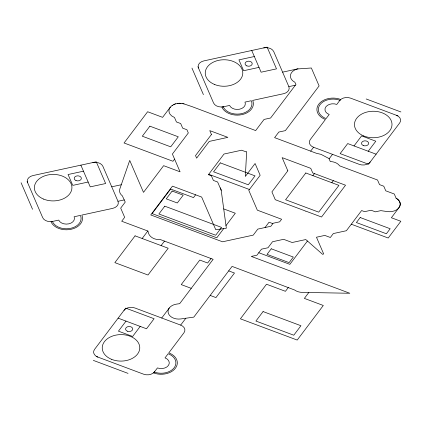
<?xml version="1.0" encoding="UTF-8"?>
<svg xmlns="http://www.w3.org/2000/svg" width="422" height="422" viewBox="0 0 422 422"><rect width="100%" height="100%" fill="white"/><g stroke="black" fill="none" stroke-linecap="round" stroke-linejoin="round"><path stroke-width="0.63" d="M400.193 204.543L399.734 206.395L398.363 208.399M400.22 204.164L400.035 202.734M400.161 204.939L400.198 203.831M400.082 205.282L400.003 205.641M399.877 206.01L399.745 206.363M399.407 207.028L399.565 206.722M399.159 207.408L391.379 217.747L400.847 221.286L388.214 238.024L351.299 224.214M174.592 159.12L172.962 161.273L124.057 142.979L147.631 111.735L162.618 117.342L170.198 107.299L172.06 105.516M142.167 238.504L147.821 231.013M195.613 194.806L193.503 197.601L170.625 189.045L152.099 213.595L216.787 237.792L223.734 228.587M161.098 245.588L164.48 241.11M126.009 321.11L118.434 331.154L132.629 336.466L140.209 326.422M225.986 225.601L235.312 213.242L223.734 208.911M161.726 318.014L169.301 307.97M211.032 258.522L207.65 263.006L199.764 260.058L181.238 284.602L191.24 288.347M310.65 151.129L313.578 147.257A8.05 5.681 -0.3 0 1 310.265 139.577L325.42 119.495A16.094 11.362 -0.3 0 1 318.8 104.139A16.094 11.362 -0.3 0 1 340.575 99.407L336.788 104.429A8.05 5.681 -0.3 0 0 325.9 106.792A8.05 5.681 -0.3 0 0 329.207 114.473L326.095 118.598A14.665 10.35 -0.3 0 1 320.061 104.609A14.665 10.35 -0.3 0 1 339.9 100.299M154.331 372.051A14.665 10.35 -0.3 0 0 174.17 367.741A14.665 10.35 -0.3 0 0 168.141 353.752L165.023 357.882A8.05 5.681 -0.3 0 1 168.336 365.558A8.05 5.681 -0.3 0 1 157.443 367.926L153.655 372.948A16.094 11.362 -0.3 0 0 175.431 368.216A16.094 11.362 -0.3 0 0 168.811 352.861L183.966 332.773A8.05 5.681 -0.3 0 0 180.658 325.098L185.833 318.235M265.032 227.527L269.046 222.209L272.844 223.628M312.897 175.626L314.443 173.579M329.107 158.841L332.51 154.336M354.021 145.933L361.601 135.889L375.802 141.201L368.221 151.245M331.829 182.71L333.375 180.663M307.453 241.02L289.856 264.336L258.786 252.715M288.353 287.445L285.436 291.307L266.504 284.228L240.403 318.821L297.199 340.063L323.299 305.475L304.368 298.391L308.814 292.504M170.361 107.104L169.386 108.686L168.953 110.411L169.143 112.363L169.913 114.03L171.633 115.886L174.497 117.485L176.422 121.953L180.685 123.546L182.668 128.151L186.93 129.744L188.317 132.962L172.403 154.051L180.067 171.817L163.636 165.672L143.496 192.358L129.728 160.418L119.832 188.929A10.729 7.575 -0.3 0 0 122.343 195.84L125.239 202.08L120.692 208.109L124.664 217.319L121.705 221.244L147.995 231.077C148.46 237.08 154.9 240.102 160.281 239.538L213.142 259.314L179.677 303.666L176.707 304.088A10.729 7.575 -0.3 0 0 169.322 307.949L168.869 308.619A10.729 7.575 -0.3 0 0 170.456 316.321A10.729 7.575 -0.3 0 0 180.832 318.942L193.809 317.112L232.079 266.393L294.667 290.019A10.729 7.575 -0.3 0 0 302.157 292.377L349.817 293.269L251.306 256.418L256.908 255.204L261.455 249.175L267.986 247.756L272.533 241.732L283.631 239.321L292.151 242.508L305.776 239.548L322.603 254.334L323.674 253.933L316.468 237.227L324.813 235.413L330.357 237.486L333.317 233.566L346.388 230.723L361.612 210.546L364.587 211.659L371.123 210.24L375.38 211.833L380.85 210.641L387.285 211.58C391.173 212.113 395.493 211.248 398.352 208.415M172.313 105.352L172.07 105.505L175.183 103.97L178.585 103.306M173.69 104.566L173.969 104.445M174.592 104.176L174.887 104.081M175.541 103.859L175.847 103.78M254.339 56.522L238.942 59.871L243.621 70.727L259.018 67.383M282.598 72.151L297.995 68.807M223.259 106.813A14.665 10.35 -0.3 0 0 241.553 113.66A14.665 10.35 -0.3 0 0 251.317 100.721L244.987 102.098A8.05 5.681 -0.3 0 1 239.627 109.198A8.05 5.681 -0.3 0 1 229.589 105.442L221.888 107.114A16.094 11.362 -0.3 0 0 241.97 114.626A16.094 11.362 -0.3 0 0 252.683 100.42L283.484 93.731A8.05 5.681 -0.3 0 0 288.843 86.631L295.353 85.218M83.477 171.184L68.074 174.529L72.758 185.385L88.156 182.04M111.735 186.814L121.288 184.736M52.391 221.476A14.665 10.35 -0.3 0 0 70.69 228.318A14.665 10.35 -0.3 0 0 80.454 215.378L74.124 216.755A8.05 5.681 -0.3 0 1 68.765 223.855A8.05 5.681 -0.3 0 1 58.721 220.099L51.025 221.772A16.094 11.362 -0.3 0 0 71.107 229.283A16.094 11.362 -0.3 0 0 81.821 215.083L112.621 208.389A8.05 5.681 -0.3 0 0 117.975 201.289L124.3 199.917M177.556 103.416L177.878 103.385M178.596 103.306L179.635 103.263M179.972 103.274L179.645 103.263L183.744 103.823L192.316 106.729L255.669 130.572L264.077 119.421L270.613 118.002L295.98 84.379L294.825 82.195A10.729 7.575 -0.3 0 1 290.489 75.047A10.729 7.575 -0.3 0 1 297.389 68.955L311.367 67.995L319.101 85.919L285.362 130.63L278.826 132.049L274.606 137.646L316.442 153.297L321.079 154.373L328.975 158.535L330.284 161.563L330.827 161.579A10.729 7.575 -0.3 0 1 339.325 165.429L339.599 165.825L377.537 180.015L379.526 184.62L383.783 186.218L385.771 190.823L394.29 194.009L396.089 198.182L398.463 199.981L399.787 201.996L399.602 201.621M180.706 103.3L181.033 103.332M182.763 103.58L183.069 103.654M183.755 103.828L184.05 103.923M366.19 98.975L400.9 111.957M397.951 115.86L350.624 98.157A8.05 5.681 -0.3 0 0 339.736 100.52M376.113 154.194L347.712 143.57L340.132 153.613L368.533 164.237L399.687 122.95A8.05 5.681 -0.3 0 0 396.374 115.275M313.578 147.257L359.328 164.369A8.05 5.681 -0.3 0 0 370.215 162.006M208.726 174.281L249.428 189.51M228.692 270.877L234.474 273.039L215.948 297.589L210.172 295.426M180.658 325.098L134.903 307.981A8.05 5.681 -0.3 0 0 124.015 310.349M118.123 318.156L146.518 328.78L154.099 318.737L125.698 308.113L94.544 349.4A8.05 5.681 -0.3 0 0 97.857 357.081M96.279 356.49L143.612 374.198A8.05 5.681 -0.3 0 0 154.499 371.829M93.331 360.393L128.04 373.38M396.089 198.182L396.374 198.335M396.727 198.562L397.107 198.809M397.466 199.089L397.809 199.358M398.131 199.664L398.431 199.954M398.711 200.281L398.969 200.592M221.228 190.354L217.631 182.009L213.374 180.416L211.385 175.81L208.41 174.697L224.003 154.035L241.627 150.206L245.889 151.799L246.659 151.63L245.335 176.433L255.083 163.514L260.158 175.288L248.79 190.354L257.336 210.167L281.611 219.25L279.659 221.83L273.129 223.249L270.855 226.266L257.789 229.104L253.242 235.128L222.547 241.795L150.738 214.935L172.461 186.144L201.674 197.074L215.753 229.721L226.34 228.218L221.149 189.974M399.201 200.935L399.418 201.262M220.242 187.848L220.463 188.186M220.643 188.534L220.817 188.887M288.843 86.631L273.757 51.648A8.05 5.681 -0.3 0 0 263.713 47.892M251.739 50.492L261.102 72.204L276.5 68.86L267.137 47.148L203.831 60.9A8.05 5.681 -0.3 0 0 198.472 68M197.955 66.792L213.558 102.984A8.05 5.681 -0.3 0 0 223.597 106.74M191.963 68.095L203.409 94.633M117.975 201.289L102.889 166.305A8.05 5.681 -0.3 0 0 92.851 162.549M80.876 165.15L90.239 186.867L105.637 183.523L96.274 161.805L32.969 175.557A8.05 5.681 -0.3 0 0 27.609 182.657M27.087 181.455L42.696 217.647A8.05 5.681 -0.3 0 0 52.734 221.402M21.1 182.752L32.547 209.296M399.898 202.333L400.019 202.687L399.792 202.011M220.943 189.246L221.07 189.605M400.098 203.061L400.172 203.42M149.889 126.173L142.309 136.211L170.71 146.835L178.284 136.797L149.889 126.173M211.433 134.497L195.523 155.586L196.626 158.144L209.254 141.407L227.859 137.366L209.766 130.625L211.433 134.497M135.066 235.851L114.858 262.632L147.99 275.023L168.199 248.242L135.066 235.851M172.15 191.045L166.257 198.857L177.298 202.987L183.195 195.175L172.15 191.045M164.78 206.173L158.888 213.986L215.684 235.233L221.576 227.421L164.78 206.173M220.316 162.876L213.579 171.801L248.289 184.789L255.025 175.863L220.316 162.876M287.825 170.799L271.91 191.889L275.281 199.712L305.101 210.868L305.259 211.232L305.776 211.121L321.532 217.013L345.528 185.211L312.734 172.946L310.75 168.336L282.149 157.638L287.825 170.799M305.797 172.973L285.588 199.754L318.721 212.15L338.929 185.369L305.797 172.973M271.246 248.79L267.036 254.366L289.123 262.632L293.332 257.051L271.246 248.79M263.075 311.563L255.917 321.047L293.781 335.21L300.939 325.726L263.075 311.563M360.188 217.525L356.4 222.547L386.378 233.762L390.165 228.74L360.188 217.525M363.295 145.532A3.576 2.527 -0.3 0 0 368.654 143.332A3.576 2.527 -0.3 0 0 363.289 141.164A3.576 2.527 -0.3 0 0 363.295 145.532M363.674 135.937A18.779 13.256 -0.3 0 0 392.006 124.585A18.779 13.256 -0.3 0 0 364.007 112.98A18.779 13.256 -0.3 0 0 363.674 135.937M246.854 65.89A3.576 2.527 -0.3 0 0 252.214 63.69A3.576 2.527 -0.3 0 0 246.849 61.517A3.576 2.527 -0.3 0 0 246.854 65.89M214.466 84.442A18.779 13.256 -0.3 0 0 242.798 73.09A18.779 13.256 -0.3 0 0 214.798 61.485A18.779 13.256 -0.3 0 0 214.466 84.442M75.986 180.553A3.576 2.527 -0.3 0 0 81.351 178.348A3.576 2.527 -0.3 0 0 75.986 176.18A3.576 2.527 -0.3 0 0 75.986 180.553M43.603 199.1A18.779 13.256 -0.3 0 0 71.935 187.753A18.779 13.256 -0.3 0 0 43.935 176.143A18.779 13.256 -0.3 0 0 43.603 199.1M127.365 331.201A3.576 2.527 -0.3 0 0 132.73 328.996A3.576 2.527 -0.3 0 0 127.365 326.828A3.576 2.527 -0.3 0 0 127.365 331.201M111.45 359.286A18.779 13.256 -0.3 0 0 139.777 347.939A18.779 13.256 -0.3 0 0 111.783 336.329A18.779 13.256 -0.3 0 0 111.45 359.286"/></g></svg>
